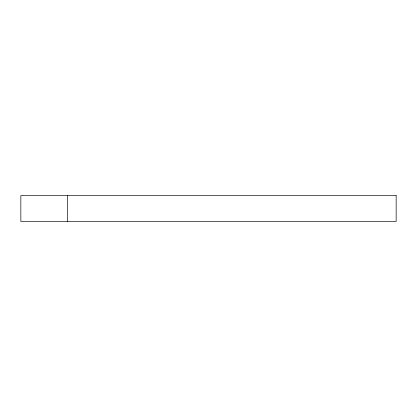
<?xml version="1.0" encoding="UTF-8"?>
<svg xmlns="http://www.w3.org/2000/svg" width="417" height="417" viewBox="0 0 417 417"><rect width="100%" height="100%" fill="white"/><g stroke="black" fill="none" stroke-linecap="round" stroke-linejoin="round"><path stroke-width="0.63" d="M67.575 195.521L67.575 221.479M396.15 195.521L20.85 195.521L20.85 221.479L396.15 221.479L396.15 195.521"/></g></svg>
